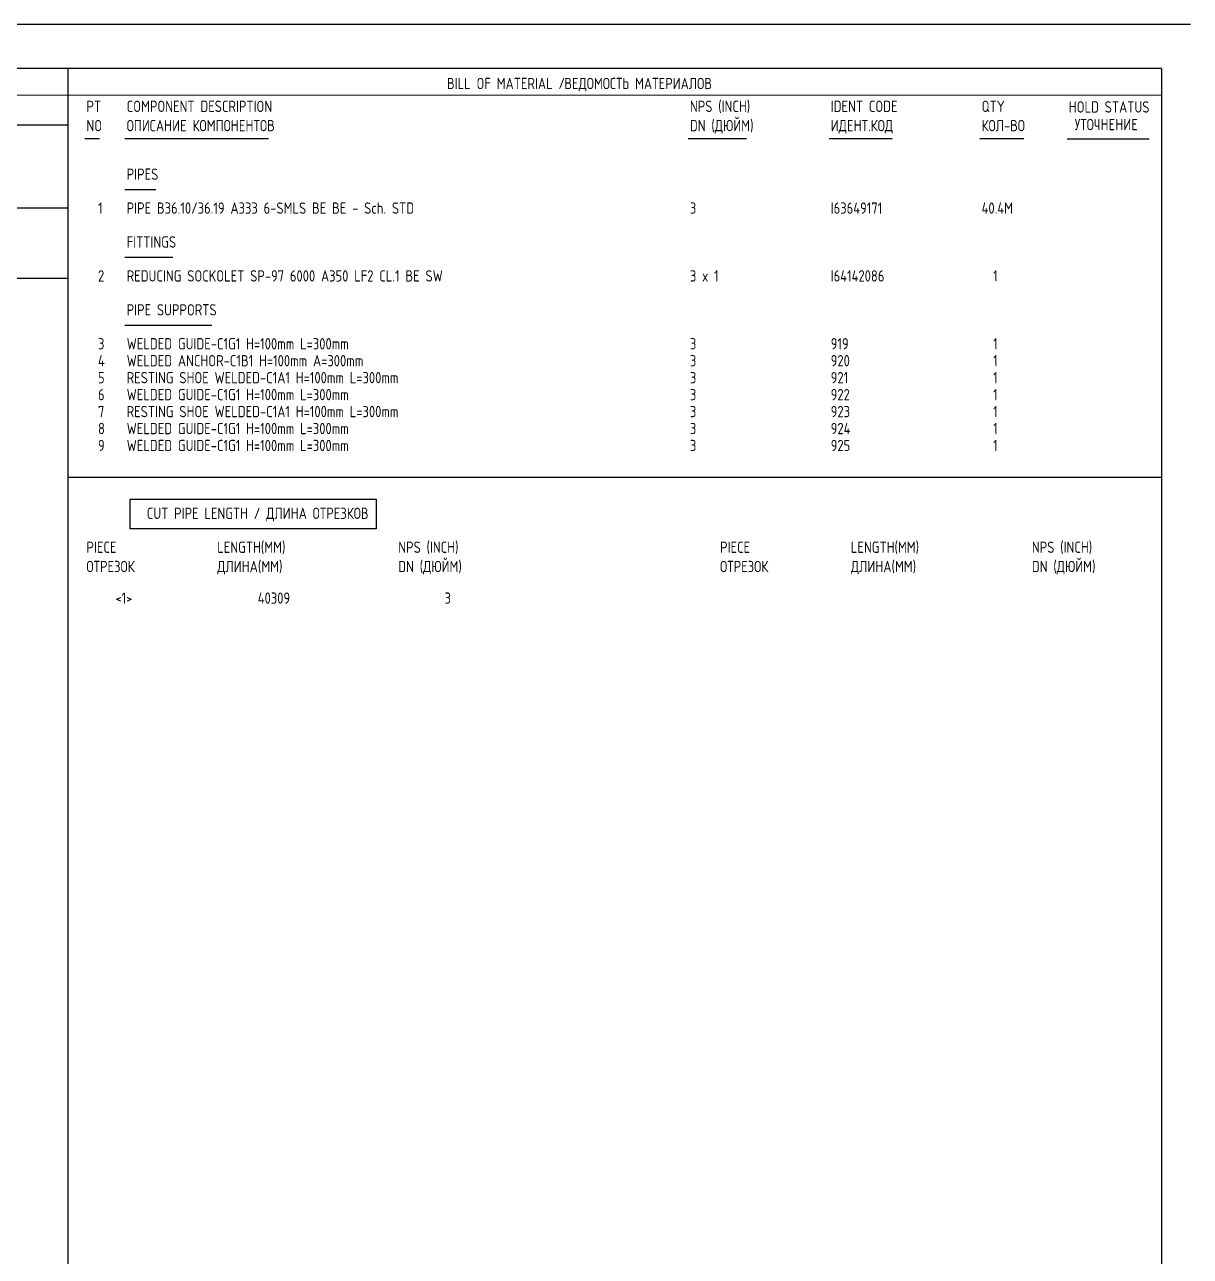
# Model space of a CAD drawing. Extents: x -1005 to 594, y -998 to 420.
# Drawn here: x 395.3 to 594, y 210 to 420 of the extents above; entities that cross this region are included whole.
import ezdxf

# ---------------------------------------------------------------- set-up
doc = ezdxf.new("R2010")
doc.units = 0
doc.styles.add('TTFN17', font='GOST type A')

msp = doc.modelspace()

# ---------------------------------------------------------------- linework, layer by layer
at = {"layer": 'GT_1', "flags": 128}
for points in [[(594, 420), (0, 420)], [(589.1, 412.5), (25.4, 412.5)], [(402.7, 412.5), (402.7, 7.5)], [(589.1, 412.5), (589.1, 7.5)], [(589.1, 408), (162.7, 407.9)], [(190.3, 402.9), (402.7, 402.9)], [(408.046, 400.531), (405.557, 400.531)], [(436.894, 400.531), (412.414, 400.531)], [(518.373, 400.531), (508.414, 400.531)], [(543.202, 400.531), (532.414, 400.531)], [(565.597, 400.531), (558.129, 400.531)], [(587, 400.5), (573, 400.5)], [(417.669, 391.854), (412.414, 391.854)], [(402.7, 388.7), (226.9, 388.7)], [(420.573, 380.289), (412.414, 380.289)], [(402.7, 376.7), (25.4, 376.7)], [(427.211, 368.724), (412.414, 368.724)], [(402.7, 342.863), (589, 342.863)], [(413.271, 339.078), (455.204, 339.078), (455.204, 334.031), (413.271, 334.031), (413.271, 339.078)]]:
    msp.add_lwpolyline(points, dxfattribs=at)

# ---------------------------------------------------------------- texts
at = {"layer": 'GT_1', "style": 'TTFN17'}
for s, p in [('BILL OF MATERIAL /', (467.289, 409)), ('ВЕДОМОСТЬ МАТЕРИАЛОВ', (487.289, 409)), ('PT', (405.846, 405.109)), ('COMPONENT DESCRIPTION', (412.703, 405.109)), ('NPS (INCH)', (508.703, 405.109)), ('IDENT CODE', (532.703, 405.109)), ('QTY', (558.417, 405.109)), ('HOLD STATUS', (573.289, 405)), ('NO', (405.846, 401.822)), ('ОПИСАНИЕ КОМПОНЕНТОВ', (412.703, 401.822)), ('DN (ДЮЙМ)', (508.703, 401.822)), ('ИДЕНТ.КОД', (532.703, 401.822)), ('КОЛ-ВО', (558.417, 401.822)), ('УТОЧНЕНИЕ', (574.289, 402)), ('PIPES', (412.703, 393.544)), ('  1', (405.846, 387.762)), ('PIPE B36.10/36.19 A333 6-SMLS BE BE - Sch. STD', (412.703, 387.762)), ('3', (508.703, 387.762)), ('I63649171', (532.703, 387.762)), ('40.4M', (558.417, 387.762)), ('FITTINGS', (412.703, 381.98)), ('  2', (405.846, 376.197)), ('REDUCING SOCKOLET SP-97 6000 A350 LF2 CL.1 BE SW', (412.703, 376.197)), ('3 x 1', (508.703, 376.197)), ('I64142086', (532.703, 376.197)), ('  1', (558.417, 376.197)), ('PIPE SUPPORTS', (412.703, 370.415)), ('  3', (405.846, 364.633)), ('WELDED GUIDE-C1G1 H=100mm L=300mm', (412.703, 364.633)), ('3', (508.703, 364.633)), ('919', (532.703, 364.633)), ('  1', (558.417, 364.633)), ('  4', (405.846, 361.741)), ('WELDED ANCHOR-C1B1 H=100mm A=300mm', (412.703, 361.741)), ('3', (508.703, 361.741)), ('920', (532.703, 361.741)), ('  1', (558.417, 361.741)), ('  5', (405.846, 358.85)), ('RESTING SHOE WELDED-C1A1 H=100mm L=300mm', (412.703, 358.85)), ('3', (508.703, 358.85)), ('921', (532.703, 358.85)), ('  1', (558.417, 358.85)), ('  6', (405.846, 355.959)), ('WELDED GUIDE-C1G1 H=100mm L=300mm', (412.703, 355.959)), ('3', (508.703, 355.959)), ('922', (532.703, 355.959)), ('  1', (558.417, 355.959)), ('  7', (405.846, 353.068)), ('RESTING SHOE WELDED-C1A1 H=100mm L=300mm', (412.703, 353.068)), ('3', (508.703, 353.068)), ('923', (532.703, 353.068)), ('  1', (558.417, 353.068)), ('  8', (405.846, 350.177)), ('WELDED GUIDE-C1G1 H=100mm L=300mm', (412.703, 350.177)), ('3', (508.703, 350.177)), ('924', (532.703, 350.177)), ('  1', (558.417, 350.177)), ('  9', (405.846, 347.286)), ('WELDED GUIDE-C1G1 H=100mm L=300mm', (412.703, 347.286)), ('3', (508.703, 347.286)), ('925', (532.703, 347.286)), ('  1', (558.417, 347.286)), ('CUT PIPE LENGTH / ДЛИНА ОТРЕЗКОВ', (416.132, 335.721)), ('PIECE', (405.846, 329.939)), ('LENGTH(MM)', (428.132, 329.939)), ('NPS (INCH)', (458.989, 329.939)), ('PIECE', (513.846, 329.939)), ('LENGTH(MM)', (536.132, 329.939)), ('NPS (INCH)', (566.989, 329.939)), ('ОТРЕЗОК', (405.846, 326.652)), ('ДЛИНА(MM)', (428.132, 326.652)), ('DN (ДЮЙМ)', (458.989, 326.652)), ('ОТРЕЗОК', (513.846, 326.652)), ('ДЛИНА(MM)', (536.132, 326.652)), ('DN (ДЮЙМ)', (566.989, 326.652)), ('     <1>', (405.846, 321.265)), ('       40309', (428.132, 321.265)), ('        3', (458.989, 321.265))]:
    msp.add_text(s, height=1.925, dxfattribs=at).set_placement(p)

doc.saveas('drawing.dxf')
